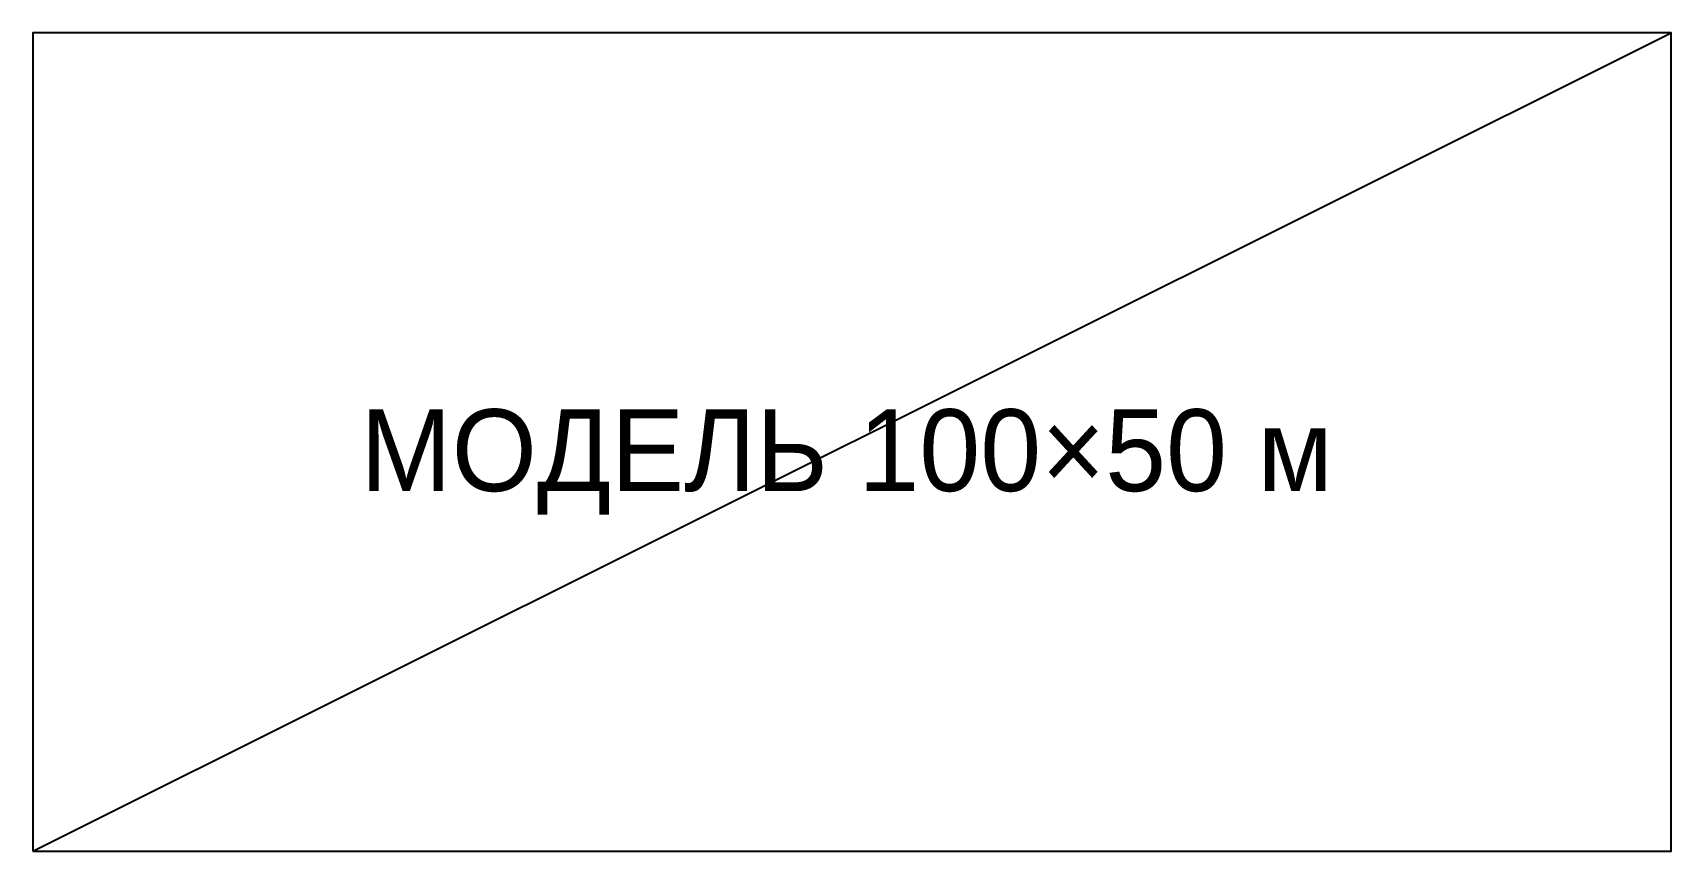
# Paper-space layout 'Лист 1-500' of a CAD drawing. Header units: metres. Extents: x 110 to 310, y 98 to 198.
# The model-space entities are those that its viewports show. They can reach past a viewport. Long polylines and large blocks are cut down to what shows.
import ezdxf

# ---------------------------------------------------------------- set-up
doc = ezdxf.new("R2010")
doc.units = ezdxf.units.M

msp = doc.modelspace()

# ---------------------------------------------------------------- linework, layer by layer
at = {"color": 1}
msp.add_line((0, 0), (100, 50), dxfattribs=at)
at = {"color": 3}
msp.add_lwpolyline([(0, 0), (100, 0), (100, 50), (0, 50)], close=True, dxfattribs=at)

# ---------------------------------------------------------------- texts
msp.add_text('МОДЕЛЬ 100×50 м', height=5).set_placement((20, 22))

psp = doc.layouts.new('Лист 1-500')

# ---------------------------------------------------------------- viewports
at = {"layer": 'VIEWPORTS'}
psp.add_viewport(center=(210, 148), size=(200, 100), view_center_point=(50, 25), view_height=50, dxfattribs=at)

doc.saveas('drawing.dxf')
